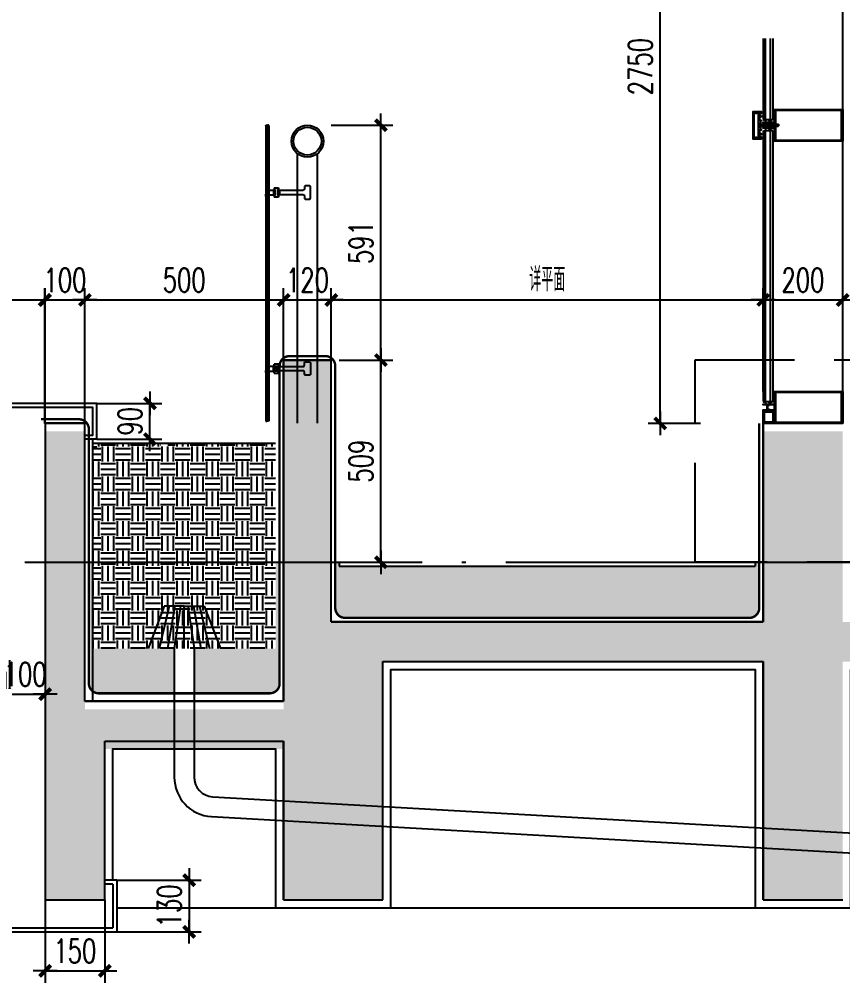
# Model space of a CAD drawing. Extents: x 1980812 to 2578970, y -669191 to 284498.
# Drawn here: x 2358692 to 2360764, y -406197 to -403772 of the extents above; entities that cross this region are included whole.
import ezdxf
from ezdxf.enums import TextEntityAlignment as Align

# ---------------------------------------------------------------- set-up
doc = ezdxf.new("R2010")
doc.units = 0
doc.header["$LTSCALE"] = 1000
doc.header["$MEASUREMENT"] = 0
for name, pattern in [('CENTER', [2, 1.25, -0.25, 0.25, -0.25]), ('DASH', [0.35, 0.25, -0.1]), ('DOTE', [2.42, 2, -0.2, 0.02, -0.2]), ('HIDDEN', [0.375, 0.25, -0.125]), ('HIDDEN2', [0.1875, 0.125, -0.0625])]:
    doc.linetypes.add(name, pattern=pattern)
for name, color, linetype in [('A-SECT-MCUT', 1, 'Continuous'), ('A-SECT-MCUT-FINE', 137, 'Continuous'), ('DIM_IDEN', 3, 'Continuous'), ('dote', 1, 'DOTE'), ('ELEV-4-RAIL', 251, 'Continuous'), ('SF', 1, 'Continuous'), ('TEXT', 7, 'Continuous'), ('WALL', 4, 'Continuous'), ('WINDOW', 2, 'Continuous'), ('可见看线', 63, 'Continuous'), ('柱墙填充', 181, 'Continuous'), ('栏杆', 143, 'Continuous'), ('详细标注', 231, 'Continuous'), ('铝板', 31, 'Continuous'), ('防水卷材', 6, 'DASH'), ('面层', 31, 'Continuous')]:
    doc.layers.add(name, color=color, linetype=linetype)
doc.styles.add('DIM_FONT', font='SIMPLEX', dxfattribs={"width": 0.7, "bigfont": 'GBCBIG'})
doc.styles.add('ROMANS', font='simplex_.ttf', dxfattribs={"width": 0.8, "height": 500})
doc.dimstyles.new('DIMN20', dxfattribs={"dimscale": 0.2, "dimtxt": 300, "dimasz": 1, "dimexe": 150, "dimexo": 0, "dimgap": 100, "dimtad": 1, "dimdec": 0, "dimzin": 0, "dimdsep": 46, "dimtxsty": 'DIM_FONT', "dimblk1": '_DIMX', "dimblk2": '_DIMX', "dimsah": 1, "dimcen": 0.09, "dimclrd": 256, "dimclre": 256, "dimclrt": 7, "dimadec": 0, "dimazin": 0, "dimtfac": 1, "dimtdec": 0, "dimtix": 1, "dimtmove": 2, "dimatfit": 3, "dimldrblk": '_DIMX', "dimfxl": 150, "dimtolj": 1, "dimtzin": 0, "dimarcsym": 0})

# ---------------------------------------------------------------- blocks, each defined once
blk = doc.blocks.new('M5x45_Pan')
at = {"color": 8, "linetype": 'HIDDEN'}
for p, q in [((0, 1.9), (45, 1.9)), ((44.4, -2.5), (44.4, 2.5)), ((0, -1.9), (45, -1.9))]:
    blk.add_line(p, q, dxfattribs=at)
at = {"color": 0, "linetype": 'ByBlock'}
blk.add_lwpolyline([(-1.4, -4.8), (0, -4.8), (0, 4.7), (-1.4, 4.7, 0.228537), (-2.2, 4.4, 0.349288), (-2.2, -4.4, 0.228537)], format="xyb", close=True, dxfattribs=at)
at = {"color": 8, "linetype": 'HIDDEN2'}
blk.add_lwpolyline([(-3.7, 0.7), (-1.8, 0.7), (-1.8, -0.8), (-3.7, -0.8)], dxfattribs=at)
at = {"color": 8, "linetype": 'ByBlock'}
blk.add_lwpolyline([(0, 2.5), (44.4, 2.5), (45, 1.9), (45, -1.9), (44.4, -2.5), (0, -2.5)], dxfattribs=at)
at = {"layer": 'TEXT', "color": 8, "linetype": 'CENTER'}
blk.add_line((48, 0), (-6.7, 0), dxfattribs=at)
at = {"layer": 'Defpoints', "color": 8, "style": 'ROMANS', "width": 0.8}
blk.add_text('M5x45', height=1, rotation=90, dxfattribs=at).set_placement((-1, 0), align=Align.MIDDLE)
blk = doc.blocks.new('_DIMX')
blk.add_line((-150, 0), (150, 0))
at = {"const_width": 50}
blk.add_lwpolyline([(-70, -70), (70, 70)], dxfattribs=at)
blk = doc.blocks.new('*D2724')
at = {"layer": 'Defpoints', "color": 0, "transparency": 16777216}
for p in [(2359497.3, -404629.5, 0), (2359602.1, -404629.5, 0), (2359497.3, -405138.5, 0)]:
    blk.add_point(p, dxfattribs=at)
at = {"layer": '详细标注', "lineweight": -2, "transparency": 16777216}
for p, q in [((2359497.3, -404629.5, 0), (2359632.1, -404629.5, 0)), ((2359602.1, -405138.3, 0), (2359602.1, -404629.7, 0)), ((2359497.3, -405138.5, 0), (2359632.1, -405138.5, 0))]:
    blk.add_line(p, q, dxfattribs=at)
at = {"layer": '详细标注', "lineweight": -2, "transparency": 16777216, "xscale": 0.2, "yscale": 0.2, "zscale": 0.2}
for p, rotation in [((2359602.1, -404629.5, 0), 90), ((2359602.1, -405138.5, 0), 270)]:
    blk.add_blockref('_DIMX', p, dxfattribs=dict(at, rotation=rotation))
at = {"layer": '详细标注', "color": 7, "transparency": 16777216, "insert": (2359552.1, -404884, 0), "char_height": 60, "attachment_point": 5, "rotation": 90, "style": 'DIM_FONT'}
blk.add_mtext('\\A1;509', dxfattribs=at)
blk = doc.blocks.new('*D2513')
at = {"layer": 'Defpoints', "color": 0, "transparency": 16777216}
for p in [(2359477.3, -404038.5, 0), (2359602.1, -404038.5, 0), (2359497.3, -404629.5, 0)]:
    blk.add_point(p, dxfattribs=at)
at = {"layer": '详细标注', "lineweight": -2, "transparency": 16777216}
for p, q in [((2359477.3, -404038.5, 0), (2359632.1, -404038.5, 0)), ((2359602.1, -404629.3, 0), (2359602.1, -404038.7, 0)), ((2359497.3, -404629.5, 0), (2359632.1, -404629.5, 0))]:
    blk.add_line(p, q, dxfattribs=at)
at = {"layer": '详细标注', "lineweight": -2, "transparency": 16777216, "xscale": 0.2, "yscale": 0.2, "zscale": 0.2}
for p, rotation in [((2359602.1, -404038.5, 0), 90), ((2359602.1, -404629.5, 0), 270)]:
    blk.add_blockref('_DIMX', p, dxfattribs=dict(at, rotation=rotation))
at = {"layer": '详细标注', "color": 7, "transparency": 16777216, "insert": (2359552.1, -404334, 0), "char_height": 60, "attachment_point": 5, "rotation": 90, "style": 'DIM_FONT'}
blk.add_mtext('\\A1;591', dxfattribs=at)
blk = doc.blocks.new('*D2725')
at = {"layer": 'Defpoints', "color": 0, "transparency": 16777216}
for p in [(2358857.3, -404478.2, 0), (2358757.3, -404788.5, 0), (2358857.3, -404788.5, 0)]:
    blk.add_point(p, dxfattribs=at)
at = {"layer": '详细标注', "lineweight": -2, "transparency": 16777216}
for p, q in [((2358757.3, -404788.5, 0), (2358757.3, -404448.2, 0)), ((2358857.3, -404788.5, 0), (2358857.3, -404448.2, 0)), ((2358757.1, -404478.2, 0), (2358756.9, -404478.2, 0)), ((2358757.3, -404478.2, 0), (2358857.3, -404478.2, 0)), ((2358857.5, -404478.2, 0), (2358857.7, -404478.2, 0))]:
    blk.add_line(p, q, dxfattribs=at)
at = {"layer": '详细标注', "lineweight": -2, "transparency": 16777216, "xscale": 0.2, "yscale": 0.2, "zscale": 0.2}
blk.add_blockref('_DIMX', (2358757.3, -404478.2, 0), dxfattribs=at)
at = {"layer": '详细标注', "lineweight": -2, "transparency": 16777216, "xscale": 0.2, "yscale": 0.2, "zscale": 0.2, "rotation": 180}
blk.add_blockref('_DIMX', (2358857.3, -404478.2, 0), dxfattribs=at)
at = {"layer": '详细标注', "color": 7, "transparency": 16777216, "insert": (2358807.3, -404428.2, 0), "char_height": 60, "attachment_point": 5, "style": 'DIM_FONT'}
blk.add_mtext('\\A1;100', dxfattribs=at)
blk = doc.blocks.new('*D2726')
at = {"layer": 'Defpoints', "color": 0, "transparency": 16777216}
for p in [(2359357.3, -404478.2, 0), (2359357.3, -404629.5, 0), (2358857.3, -404788.5, 0)]:
    blk.add_point(p, dxfattribs=at)
at = {"layer": '详细标注', "lineweight": -2, "transparency": 16777216}
for p, q in [((2358857.3, -404788.5, 0), (2358857.3, -404448.2, 0)), ((2359357.3, -404629.5, 0), (2359357.3, -404448.2, 0)), ((2358857.5, -404478.2, 0), (2359357.1, -404478.2, 0))]:
    blk.add_line(p, q, dxfattribs=at)
at = {"layer": '详细标注', "lineweight": -2, "transparency": 16777216, "xscale": 0.2, "yscale": 0.2, "zscale": 0.2, "rotation": 180}
blk.add_blockref('_DIMX', (2358857.3, -404478.2, 0), dxfattribs=at)
at = {"layer": '详细标注', "lineweight": -2, "transparency": 16777216, "xscale": 0.2, "yscale": 0.2, "zscale": 0.2}
blk.add_blockref('_DIMX', (2359357.3, -404478.2, 0), dxfattribs=at)
at = {"layer": '详细标注', "color": 7, "transparency": 16777216, "insert": (2359107.3, -404428.2, 0), "char_height": 60, "attachment_point": 5, "style": 'DIM_FONT'}
blk.add_mtext('\\A1;500', dxfattribs=at)
blk = doc.blocks.new('*D2727')
at = {"layer": 'Defpoints', "color": 0, "transparency": 16777216}
for p in [(2359477.3, -404478.2, 0), (2359357.3, -404629.5, 0), (2359477.3, -404629.5, 0)]:
    blk.add_point(p, dxfattribs=at)
at = {"layer": '详细标注', "lineweight": -2, "transparency": 16777216}
for p, q in [((2359357.3, -404629.5, 0), (2359357.3, -404448.2, 0)), ((2359477.3, -404629.5, 0), (2359477.3, -404448.2, 0)), ((2359357.1, -404478.2, 0), (2359356.9, -404478.2, 0)), ((2359357.3, -404478.2, 0), (2359477.3, -404478.2, 0)), ((2359477.5, -404478.2, 0), (2359477.7, -404478.2, 0))]:
    blk.add_line(p, q, dxfattribs=at)
at = {"layer": '详细标注', "lineweight": -2, "transparency": 16777216, "xscale": 0.2, "yscale": 0.2, "zscale": 0.2}
blk.add_blockref('_DIMX', (2359357.3, -404478.2, 0), dxfattribs=at)
at = {"layer": '详细标注', "lineweight": -2, "transparency": 16777216, "xscale": 0.2, "yscale": 0.2, "zscale": 0.2, "rotation": 180}
blk.add_blockref('_DIMX', (2359477.3, -404478.2, 0), dxfattribs=at)
at = {"layer": '详细标注', "color": 7, "transparency": 16777216, "insert": (2359417.3, -404428.2, 0), "char_height": 60, "attachment_point": 5, "style": 'DIM_FONT'}
blk.add_mtext('\\A1;120', dxfattribs=at)
blk = doc.blocks.new('*D2516')
at = {"layer": 'Defpoints', "color": 0, "transparency": 16777216}
for p in [(2360564, -404478.2, 0), (2359477.3, -404629.5, 0), (2360564, -404708.5, 0)]:
    blk.add_point(p, dxfattribs=at)
at = {"layer": '详细标注', "lineweight": -2, "transparency": 16777216}
for p, q in [((2359477.3, -404629.5, 0), (2359477.3, -404448.2, 0)), ((2360564, -404708.5, 0), (2360564, -404448.2, 0)), ((2359477.5, -404478.2, 0), (2360563.8, -404478.2, 0))]:
    blk.add_line(p, q, dxfattribs=at)
at = {"layer": '详细标注', "lineweight": -2, "transparency": 16777216, "xscale": 0.2, "yscale": 0.2, "zscale": 0.2, "rotation": 180}
blk.add_blockref('_DIMX', (2359477.3, -404478.2, 0), dxfattribs=at)
at = {"layer": '详细标注', "lineweight": -2, "transparency": 16777216, "xscale": 0.2, "yscale": 0.2, "zscale": 0.2}
blk.add_blockref('_DIMX', (2360564, -404478.2, 0), dxfattribs=at)
at = {"layer": '详细标注', "color": 7, "transparency": 16777216, "insert": (2360020.6, -404426.6, 0), "char_height": 60, "attachment_point": 5, "style": 'DIM_FONT'}
blk.add_mtext('\\A1;详平面', dxfattribs=at)
blk = doc.blocks.new('*D2517')
at = {"layer": 'Defpoints', "color": 0, "transparency": 16777216}
for p in [(2360764, -404478.2, 0), (2360564, -404708.5, 0), (2360764, -404708.5, 0)]:
    blk.add_point(p, dxfattribs=at)
at = {"layer": '详细标注', "lineweight": -2, "transparency": 16777216}
for p, q in [((2360564, -404708.5, 0), (2360564, -404448.2, 0)), ((2360764, -404708.5, 0), (2360764, -404448.2, 0)), ((2360564.2, -404478.2, 0), (2360763.8, -404478.2, 0))]:
    blk.add_line(p, q, dxfattribs=at)
at = {"layer": '详细标注', "lineweight": -2, "transparency": 16777216, "xscale": 0.2, "yscale": 0.2, "zscale": 0.2, "rotation": 180}
blk.add_blockref('_DIMX', (2360564, -404478.2, 0), dxfattribs=at)
at = {"layer": '详细标注', "lineweight": -2, "transparency": 16777216, "xscale": 0.2, "yscale": 0.2, "zscale": 0.2}
blk.add_blockref('_DIMX', (2360764, -404478.2, 0), dxfattribs=at)
at = {"layer": '详细标注', "color": 7, "transparency": 16777216, "insert": (2360664, -404428.2, 0), "char_height": 60, "attachment_point": 5, "style": 'DIM_FONT'}
blk.add_mtext('\\A1;200', dxfattribs=at)
blk = doc.blocks.new('A$C4E184874')
at = {"layer": 'A-SECT-MCUT'}
for radius in [40, 35]:
    blk.add_circle((-50, 710), radius, dxfattribs=at)
at = {"layer": 'A-SECT-MCUT-FINE'}
for p, q in [((-75, 0), (-75, 678.8)), ((-25, 0), (-25, 678.8)), ((-150.2, 586.9), (-135.6, 586.9)), ((-135.6, 588.6), (-135.6, 573)), ((-131.2, 588.6), (-135.6, 588.6)), ((-133.4, 592.2), (-133.4, 588.6)), ((-133.4, 592.2), (-122.6, 592.2)), ((-131.2, 573), (-131.2, 588.6)), ((-125.1, 588.6), (-120.4, 588.6)), ((-125.1, 588.6), (-125.1, 573)), ((-122.6, 592.2), (-122.6, 588.6)), ((-120.4, 588.6), (-120.4, 573)), ((-120.4, 588.4), (-120.4, 587.1)), ((-150.2, 574.8), (-135.6, 574.8)), ((-131.2, 573), (-135.6, 573)), ((-133.4, 572.8), (-133.4, 573)), ((-133.4, 572.8), (-133.4, 569.4)), ((-125.6, 569.4), (-133.4, 569.4)), ((-122.6, 569.4), (-125.6, 569.4)), ((-125.1, 573), (-120.4, 573)), ((-122.6, 573), (-122.6, 569.4)), ((-120.4, 574.5), (-120.4, 573.2)), ((-125.6, 148.8), (-133.4, 148.8)), ((-133.4, 145.4), (-133.4, 148.8)), ((-122.6, 148.8), (-125.6, 148.8)), ((-122.6, 145.1), (-122.6, 148.8)), ((-131.2, 145.1), (-135.6, 145.1)), ((-131.2, 129.6), (-135.6, 129.6)), ((-133.4, 145.4), (-133.4, 145.1)), ((-133.4, 125.9), (-133.4, 129.6)), ((-133.4, 125.9), (-122.6, 125.9)), ((-131.2, 145.1), (-131.2, 129.6)), ((-125.1, 145.1), (-120.4, 145.1)), ((-125.1, 129.6), (-125.1, 145.1)), ((-125.1, 129.6), (-120.4, 129.6)), ((-122.6, 125.9), (-122.6, 129.6)), ((-120.4, 129.6), (-120.4, 145.1)), ((-120.4, 143.7), (-120.4, 145)), ((-120.4, 129.8), (-120.4, 131.1))]:
    blk.add_line(p, q, dxfattribs=at)
for points in [[(-150.2, 586.9), (-155, 590.8), (-155, 585.4)], [(-108.9, 586.2), (-120.4, 586.2)], [(-150.2, 574.8), (-155, 570.9), (-155, 576.3)], [(-120.4, 575.4), (-108.9, 575.4)], [(-120.4, 142.8), (-108.9, 142.8)], [(-108.9, 132), (-120.4, 132)]]:
    blk.add_lwpolyline(points, dxfattribs=at)
for points in [[(-109.9, 575.4), (-60.8, 575.4, -0.414214), (-57.8, 572.4), (-57.8, 567, 0.44229), (-54.8, 564), (-45.2, 564, 0.398045), (-42.3, 567), (-42.3, 594.6, 0.414214), (-45.3, 597.6), (-54.8, 597.6, 0.414214), (-57.8, 594.6), (-57.8, 589.2, -0.414214), (-60.8, 586.2), (-109.9, 586.2)], [(-109.9, 142.8), (-60.8, 142.8, 0.414214), (-57.8, 145.8), (-57.8, 151.2, -0.44229), (-54.8, 154.2), (-45.2, 154.2, -0.398045), (-42.3, 151.2), (-42.3, 123.6, -0.414214), (-45.3, 120.6), (-54.8, 120.6, -0.414214), (-57.8, 123.6), (-57.8, 129, 0.414214), (-60.8, 132), (-109.9, 132)]]:
    blk.add_lwpolyline(points, format="xyb", dxfattribs=at)
at = {"layer": 'DIM_IDEN'}
blk.add_circle((-25, 318.4), 0, dxfattribs=at)
at = {"layer": 'ELEV-4-RAIL'}
for p, q in [((-150.2, 143.4), (-135.6, 143.4)), ((-150.2, 131.3), (-135.6, 131.3)), ((-135.6, 129.6), (-135.6, 145.1))]:
    blk.add_line(p, q, dxfattribs=at)
for points in [[(-150.2, 143.4), (-155, 147.3), (-155, 141.9)], [(-150.2, 131.3), (-155, 127.4), (-155, 132.8)]]:
    blk.add_lwpolyline(points, dxfattribs=at)
at = {"layer": 'WINDOW'}
for p, q in [((-155, 749.4), (-154.4, 750)), ((-155, 749.4), (-155, 5.9)), ((-154.4, 750), (-152, 750)), ((-152, 750), (-151.1, 749.1)), ((-150.1, 750), (-151.1, 749.1)), ((-151.1, 749.1), (-151.1, 6.2)), ((-147.7, 750), (-150.1, 750)), ((-147.1, 749.4), (-147.7, 750)), ((-147.1, 749.4), (-147.1, 5.9)), ((-155, 5.9), (-154.4, 5.3)), ((-154.4, 5.3), (-152, 5.3)), ((-152, 5.3), (-151.1, 6.2)), ((-150.1, 5.3), (-151.1, 6.2)), ((-147.7, 5.3), (-150.1, 5.3)), ((-147.1, 5.9), (-147.7, 5.3))]:
    blk.add_line(p, q, dxfattribs=at)
blk = doc.blocks.new('*D2607')
at = {"layer": 'Defpoints', "color": 0, "transparency": 16777216}
for p in [(2358756.3, -404478.2), (2358456.1, -404789.1, 0), (2358756.3, -404789.1, 0)]:
    blk.add_point(p, dxfattribs=at)
at = {"layer": '详细标注', "lineweight": -2, "transparency": 16777216}
for p, q in [((2358456.1, -404789.1), (2358456.1, -404448.2)), ((2358756.3, -404789.1), (2358756.3, -404448.2)), ((2358456.3, -404478.2), (2358756.1, -404478.2))]:
    blk.add_line(p, q, dxfattribs=at)
at = {"layer": '详细标注', "lineweight": -2, "transparency": 16777216, "xscale": 0.2, "yscale": 0.2, "zscale": 0.2, "rotation": 180}
blk.add_blockref('_DIMX', (2358456.1, -404478.2), dxfattribs=at)
at = {"layer": '详细标注', "lineweight": -2, "transparency": 16777216, "xscale": 0.2, "yscale": 0.2, "zscale": 0.2}
blk.add_blockref('_DIMX', (2358756.3, -404478.2), dxfattribs=at)
at = {"layer": '详细标注', "color": 7, "transparency": 16777216, "insert": (2358606.2, -404428.2), "char_height": 60, "attachment_point": 5, "style": 'DIM_FONT'}
blk.add_mtext('\\A1;300', dxfattribs=at)
blk = doc.blocks.new('*D2140')
at = {"layer": 'Defpoints', "color": 0, "transparency": 16777216}
for p in [(2360304.8, -402992.7), (2360406.5, -402992.7, 0), (2360406.5, -404788.9, 0)]:
    blk.add_point(p, dxfattribs=at)
at = {"layer": '详细标注', "lineweight": -2, "transparency": 16777216}
for p, q in [((2360406.5, -402992.7), (2360274.8, -402992.7)), ((2360304.8, -404788.7), (2360304.8, -402992.9)), ((2360406.5, -404788.9), (2360274.8, -404788.9))]:
    blk.add_line(p, q, dxfattribs=at)
at = {"layer": '详细标注', "lineweight": -2, "transparency": 16777216, "xscale": 0.2, "yscale": 0.2, "zscale": 0.2}
for p, rotation in [((2360304.8, -402992.7), 90), ((2360304.8, -404788.9), 270)]:
    blk.add_blockref('_DIMX', p, dxfattribs=dict(at, rotation=rotation))
at = {"layer": '详细标注', "color": 7, "transparency": 16777216, "insert": (2360254.8, -403890.8), "char_height": 60, "attachment_point": 5, "rotation": 90, "style": 'DIM_FONT'}
blk.add_mtext('\\A1;2750', dxfattribs=at)
blk = doc.blocks.new('*D2619')
at = {"layer": 'Defpoints', "color": 0, "transparency": 16777216}
for p in [(2358937.3, -405938.5, 0), (2358937.3, -406068.5), (2359119.7, -406068.5)]:
    blk.add_point(p, dxfattribs=at)
at = {"layer": '详细标注', "lineweight": -2, "transparency": 16777216}
for p, q in [((2358937.3, -405938.5), (2359149.7, -405938.5)), ((2359119.7, -405938.3), (2359119.7, -405938.1)), ((2359119.7, -405938.5), (2359119.7, -406068.5)), ((2358937.3, -406068.5), (2359149.7, -406068.5)), ((2359119.7, -406068.7), (2359119.7, -406068.9))]:
    blk.add_line(p, q, dxfattribs=at)
at = {"layer": '详细标注', "lineweight": -2, "transparency": 16777216, "xscale": 0.2, "yscale": 0.2, "zscale": 0.2}
for p, rotation in [((2359119.7, -405938.5), 270), ((2359119.7, -406068.5), 90)]:
    blk.add_blockref('_DIMX', p, dxfattribs=dict(at, rotation=rotation))
at = {"layer": '详细标注', "color": 7, "transparency": 16777216, "insert": (2359069.7, -406003.5), "char_height": 60, "attachment_point": 5, "rotation": 90, "style": 'DIM_FONT'}
blk.add_mtext('\\A1;130', dxfattribs=at)
blk = doc.blocks.new('*D2620')
at = {"layer": 'Defpoints', "color": 0, "transparency": 16777216}
for p in [(2358657.3, -405414.4), (2358757.3, -405414.4, 0), (2358757.3, -405470.4)]:
    blk.add_point(p, dxfattribs=at)
at = {"layer": '详细标注', "lineweight": -2, "transparency": 16777216}
for p, q in [((2358657.3, -405414.4), (2358657.3, -405500.4)), ((2358757.3, -405414.4), (2358757.3, -405500.4)), ((2358657.1, -405470.4), (2358656.9, -405470.4)), ((2358657.3, -405470.4), (2358757.3, -405470.4)), ((2358757.5, -405470.4), (2358757.7, -405470.4))]:
    blk.add_line(p, q, dxfattribs=at)
at = {"layer": '详细标注', "lineweight": -2, "transparency": 16777216, "xscale": 0.2, "yscale": 0.2, "zscale": 0.2}
blk.add_blockref('_DIMX', (2358657.3, -405470.4), dxfattribs=at)
at = {"layer": '详细标注', "lineweight": -2, "transparency": 16777216, "xscale": 0.2, "yscale": 0.2, "zscale": 0.2, "rotation": 180}
blk.add_blockref('_DIMX', (2358757.3, -405470.4), dxfattribs=at)
at = {"layer": '详细标注', "color": 7, "transparency": 16777216, "insert": (2358707.3, -405420.4), "char_height": 60, "attachment_point": 5, "style": 'DIM_FONT'}
blk.add_mtext('\\A1;100', dxfattribs=at)
blk = doc.blocks.new('*D2621')
at = {"layer": 'Defpoints', "color": 0, "transparency": 16777216}
for p in [(2358887.3, -404738.5), (2359021, -404738.5), (2358887.3, -404828.5)]:
    blk.add_point(p, dxfattribs=at)
at = {"layer": '详细标注', "lineweight": -2, "transparency": 16777216}
for p, q in [((2358887.3, -404738.5), (2359051, -404738.5)), ((2359021, -404738.3), (2359021, -404738.1)), ((2359021, -404828.5), (2359021, -404738.5)), ((2358887.3, -404828.5), (2359051, -404828.5)), ((2359021, -404828.7), (2359021, -404828.9))]:
    blk.add_line(p, q, dxfattribs=at)
at = {"layer": '详细标注', "lineweight": -2, "transparency": 16777216, "xscale": 0.2, "yscale": 0.2, "zscale": 0.2}
for p, rotation in [((2359021, -404738.5), 270), ((2359021, -404828.5), 90)]:
    blk.add_blockref('_DIMX', p, dxfattribs=dict(at, rotation=rotation))
at = {"layer": '详细标注', "color": 7, "transparency": 16777216, "insert": (2358971, -404783.5), "char_height": 60, "attachment_point": 5, "rotation": 90, "style": 'DIM_FONT'}
blk.add_mtext('\\A1;90', dxfattribs=at)
blk = doc.blocks.new('*D2637')
at = {"layer": 'Defpoints', "color": 0, "transparency": 16777216}
for p in [(2358757.3, -405988.5, 0), (2358907.3, -405988.5, 0), (2358907.3, -406166.8)]:
    blk.add_point(p, dxfattribs=at)
at = {"layer": '详细标注', "lineweight": -2, "transparency": 16777216}
for p, q in [((2358757.3, -405988.5), (2358757.3, -406196.8)), ((2358907.3, -405988.5), (2358907.3, -406196.8)), ((2358757.5, -406166.8), (2358907.1, -406166.8))]:
    blk.add_line(p, q, dxfattribs=at)
at = {"layer": '详细标注', "lineweight": -2, "transparency": 16777216, "xscale": 0.2, "yscale": 0.2, "zscale": 0.2, "rotation": 180}
blk.add_blockref('_DIMX', (2358757.3, -406166.8), dxfattribs=at)
at = {"layer": '详细标注', "lineweight": -2, "transparency": 16777216, "xscale": 0.2, "yscale": 0.2, "zscale": 0.2}
blk.add_blockref('_DIMX', (2358907.3, -406166.8), dxfattribs=at)
at = {"layer": '详细标注', "color": 7, "transparency": 16777216, "insert": (2358832.3, -406116.8), "char_height": 60, "attachment_point": 5, "style": 'DIM_FONT'}
blk.add_mtext('\\A1;150', dxfattribs=at)

msp = doc.modelspace()

# ---------------------------------------------------------------- hatches: boundary and pattern name
at = {"layer": '柱墙填充'}
h = msp.add_hatch(dxfattribs=at)
h.set_pattern_fill('钢筋混凝土', color=256, scale=20)
h.set_pattern_definition([(45, (-559758.534, 523674.67), (-35.3553391, 35.3553391), []), (50, (-559758.53, 523674.67), (143.4520365, -12.550427), [15, -165]), (355, (-559758.53, 523674.67), (-27.750267, 150.438427), [12, -132]), (100.4514, (-559746.58, 523673.62), (115.7018763, 137.8879084), [12.748038, -140.2284224]), (46.1842, (-559758.53, 523714.67), (213.44821, -33.103803), [22.5, -247.5]), (96.6356, (-559740.75, 523711.9), (186.932541, 194.823574), [19.122058, -210.3426]), (351.1842, (-559758.53, 523714.67), (186.932389, 194.82372), [18, -198]), (21, (-559738.53, 523704.67), (119.3814104, -80.523778), [15, -165]), (326, (-559738.53, 523704.67), (48.6630664, 145.030009), [12, -132]), (71.4514, (-559728.59, 523697.96), (168.044526, 64.5060993), [12.748038, -140.2284224]), (37.5, (-559758.534, 523674.67), (2.4319711, 66.5787708), [0, -130.4, 0, -134, 0, -132.5]), (7.5, (-559758.534, 523674.67), (52.6139075, 78.8823424), [0, -76.4, 0, -127.4, 0, -50.5]), (327.5, (-559803.134, 523674.67), (106.7644872, -4.51097435), [0, -50, 0, -156, 0, -207]), (317.5, (-559823.13, 523674.67), (116.637234, 20.0209965), [0, -65, 0, -103.6, 0, -147])])
h.paths.add_polyline_path([(2359607.3, -405388.5), (2360564, -405388.5), (2360564, -405988.5), (2360764, -405988.5), (2360764, -405388.5), (2361364, -405388.5), (2361364, -405988.5), (2361764, -405988.5), (2361764, -405388.5), (2362411.4, -405388.5), (2362411.4, -405288.5), (2360764, -405288.5), (2360764, -404808.5), (2360564, -404808.5), (2360564, -405288.5), (2359477.3, -405288.5), (2359477.3, -404629.5), (2359357.3, -404629.5), (2359357.3, -405508.5), (2358857.3, -405508.5), (2358857.3, -404808.5), (2358757.3, -404808.5), (2358757.3, -405988.5), (2358907.3, -405988.5), (2358907.3, -405608.5), (2359357.3, -405608.5), (2359357.3, -405988.5), (2359607.3, -405988.5)])
h = msp.add_hatch(dxfattribs=at)
h.set_pattern_fill('土壤', color=252, scale=10)
h.set_pattern_definition([(0, (-560365.276, 523694.67), (37.5, 37.5), [37.5, -37.5]), (0, (-560365.276, 523708.73), (37.5, 37.5), [37.5, -37.5]), (0, (-560365.276, 523722.794), (37.5, 37.5), [37.5, -37.5]), (90, (-560360.59, 523727.48), (-37.5, 37.5), [37.5, -37.5]), (90, (-560346.526, 523727.48), (-37.5, 37.5), [37.5, -37.5]), (90, (-560332.464, 523727.48), (-37.5, 37.5), [37.5, -37.5])])
h.paths.add_polyline_path([(2359337.3, -405138.5), (2358877.3, -405138.5), (2358877.3, -405355.7), (2359337.3, -405355.7)])
edge = h.paths.add_edge_path()
edge.add_line((2358887.3, -404838.5), (2358887.3, -404848.5))
edge.add_line((2358887.3, -404848.5), (2358877.3, -404848.5))
edge.add_line((2358877.3, -404848.5), (2358877.3, -405138.5))
edge.add_line((2358877.3, -405138.5), (2359337.3, -405138.5))
edge.add_line((2359337.3, -405138.5), (2359337.3, -404838.5))
edge.add_line((2359337.3, -404838.5), (2359067.3, -404838.5))
edge.add_arc((2359057.3, -404838.5), 10, 180, 360, ccw=False)
edge.add_line((2359047.3, -404838.5), (2358887.3, -404838.5))
h = msp.add_hatch(dxfattribs=at)
h.set_pattern_fill('混凝土', color=256, scale=10)
h.set_pattern_definition([(50, (2370704.01, -519038), (71.726018, -6.275213), [7.5, -82.5]), (355, (2370704.01, -519038), (-13.875133, 75.219213), [6, -66]), (100.4514, (2370709.99, -519038.525), (57.85094, 68.943954), [6.37402, -70.11421]), (46.1842, (2370704.01, -519018), (106.724105, -16.5519), [11.25, -123.75]), (96.6356, (2370712.9, -519019.38), (93.46627, 97.41179), [9.56103, -105.1713]), (351.1842, (2370704.01, -519018), (93.46619, 97.41186), [9, -99]), (21, (2370714.01, -519023), (59.690705, -40.26189), [7.5, -82.5]), (326, (2370714.01, -519023), (24.331533, 72.515005), [6, -66]), (71.4514, (2370718.985, -519026.36), (84.022263, 32.25305), [6.37402, -70.11421]), (37.5, (2370704.01, -519038.003), (1.2159855, 33.2893854), [0, -65.2, 0, -67, 0, -66.25]), (7.5, (2370704.01, -519038.003), (26.306954, 39.441171), [0, -38.2, 0, -63.7, 0, -25.25]), (327.5, (2370681.71, -519038.003), (53.3822436, -2.255487), [0, -25, 0, -78, 0, -103.5]), (317.5, (2370671.71, -519038.003), (58.318617, 10.010498), [0, -32.5, 0, -51.8, 0, -73.5])])
h.paths.add_polyline_path([(2359082.3, -405468.4), (2359082.3, -405355.7), (2358877.3, -405355.7), (2358877.3, -405138.5), (2358867.3, -405138.5), (2358867.3, -405443.4, 0.414214), (2358892.3, -405468.4)])
h.paths.add_polyline_path([(2359322.3, -405468.4, 0.414214), (2359347.3, -405443.4), (2359347.3, -405138.5), (2359337.3, -405138.5), (2359337.3, -405355.7), (2359132.3, -405355.7), (2359132.3, -405468.4)])
h.paths.add_polyline_path([(2360529, -405278.5, 0.414214), (2360554, -405253.5), (2360554, -405138.5), (2360544, -405138.5), (2360544, -405148.5), (2359497.3, -405148.5), (2359497.3, -405138.5), (2359487.3, -405138.5), (2359487.3, -405253.5, 0.414214), (2359512.3, -405278.5)])

# ---------------------------------------------------------------- linework, layer by layer
at = {"layer": 'A-SECT-MCUT'}
for points in [[(2360558.5, -404073.5), (2360539, -404073.5), (2360539, -404003.5), (2360558.5, -404003.5, -0.414214), (2360559, -404004), (2360559, -404004.3, -0.351524), (2360558.6, -404004.8), (2360554.8, -404005.6, -0.256425), (2360554.3, -404005.5), (2360553.7, -404004.8, 0.198912), (2360553.3, -404004.7), (2360547.5, -404004.7, 0.414214), (2360547, -404005.2), (2360547, -404008.2, -0.414214), (2360546.5, -404008.7), (2360546, -404008.7, -0.414214), (2360545.5, -404008.2), (2360545.5, -404005.2, 0.414214), (2360545, -404004.7), (2360541, -404004.7, 0.414214), (2360540.5, -404005.2), (2360540.5, -404071.8, 0.414214), (2360541, -404072.3), (2360545, -404072.3, 0.414214), (2360545.5, -404071.8), (2360545.5, -404068.8, -0.414214), (2360546, -404068.3), (2360546.5, -404068.3, -0.414214), (2360547, -404068.8), (2360547, -404071.8, 0.414214), (2360547.5, -404072.3), (2360553.3, -404072.3, 0.198912), (2360553.7, -404072.1), (2360554.3, -404071.5, -0.256425), (2360554.8, -404071.4), (2360558.6, -404072.2, -0.351524), (2360559, -404072.7), (2360559, -404073, -0.414214)], [(2360559, -404027.5, -0.414214), (2360558.5, -404028), (2360557.5, -404028, 0.414214), (2360557, -404028.5), (2360557, -404048.5, 0.414214), (2360557.5, -404049), (2360558.5, -404049, -0.414214), (2360559, -404049.5), (2360559, -404050.5, -0.414214), (2360558.5, -404051), (2360554.5, -404051), (2360554.5, -404058.7, 0.414214), (2360555, -404059.2), (2360558.5, -404059.2, -0.414214), (2360559, -404059.7), (2360559, -404062.2, -0.414214), (2360558.5, -404062.7), (2360558, -404062.7, -0.414214), (2360557.5, -404062.2), (2360557.5, -404061.7, 0.414214), (2360557, -404061.2), (2360555, -404061.2, 0.414214), (2360554.5, -404061.7), (2360554.5, -404068.7, 0.414214), (2360555, -404069.2), (2360557, -404069.2, 0.414214), (2360557.5, -404068.7), (2360557.5, -404068.2, -0.414214), (2360558, -404067.7), (2360558.5, -404067.7, -0.414214), (2360559, -404068.2), (2360559, -404071.5, -0.479811), (2360558.4, -404072), (2360554.7, -404071.1, 0.256425), (2360554.3, -404071.3), (2360553.6, -404071.9, -0.198912), (2360553.2, -404072.1), (2360550.3, -404072.1, -0.10157), (2360550.1, -404072.1), (2360547.6, -404071, -0.300021), (2360547.3, -404070.5), (2360547.3, -404069.7, -0.414214), (2360547.8, -404069.2), (2360551.5, -404069.2, 0.414214), (2360552, -404068.7), (2360552, -404062), (2360552, -404015), (2360552, -404008.2, 0.414214), (2360551.5, -404007.7), (2360547.8, -404007.7, -0.414214), (2360547.3, -404007.2), (2360547.3, -404006.4, -0.300021), (2360547.6, -404006), (2360550.1, -404004.9, -0.10157), (2360550.3, -404004.9), (2360553.2, -404004.9, -0.198912), (2360553.6, -404005), (2360554.3, -404005.7, 0.256425), (2360554.7, -404005.9), (2360558.4, -404005, -0.479811), (2360559, -404005.5), (2360559, -404008.7, -0.414214), (2360558.5, -404009.2), (2360558, -404009.2, -0.414214), (2360557.5, -404008.7), (2360557.5, -404008.2, 0.414214), (2360557, -404007.7), (2360555, -404007.7, 0.414214), (2360554.5, -404008.2), (2360554.5, -404015.2, 0.414214), (2360555, -404015.7), (2360557, -404015.7, 0.414214), (2360557.5, -404015.2), (2360557.5, -404014.7, -0.414214), (2360558, -404014.2), (2360558.5, -404014.2, -0.414214), (2360559, -404014.7), (2360559, -404017.2, -0.414214), (2360558.5, -404017.7), (2360555, -404017.7, 0.414214), (2360554.5, -404018.2), (2360554.5, -404026), (2360558.5, -404026, -0.414214), (2360559, -404026.5)]]:
    msp.add_lwpolyline(points, format="xyb", close=True, dxfattribs=at)
for points in [[(2360764, -404038.5), (2360764, -404078.5), (2360628.4, -404078.5), (2360592, -404078.5), (2360592, -404046.2), (2360575.3, -404046.2), (2360575.3, -404045.4), (2360578.8, -404044.5), (2360579.3, -404045), (2360592, -404045), (2360592, -404038.5), (2360592, -404031.9), (2360579.3, -404031.9), (2360578.8, -404032.5), (2360575.3, -404031.6), (2360575.3, -404030.7), (2360592, -404030.7), (2360592, -403998.5), (2360628.4, -403998.5), (2360764, -403998.5)], [(2360595, -404076), (2360761, -404076), (2360761, -404038.5), (2360761, -404001), (2360595, -404001)], [(2360574.7, -404043.8), (2360578.6, -404043.5), (2360579.4, -404044.6), (2360578.8, -404045), (2360578.3, -404044.5), (2360574.7, -404045.4), (2360574.7, -404046.2), (2360563.5, -404046.2), (2360563.5, -404044.7), (2360573.5, -404044.7), (2360573.5, -404032.2), (2360563.5, -404032.2), (2360563.5, -404030.7), (2360574.7, -404030.7), (2360574.7, -404031.6), (2360578.3, -404032.5), (2360578.8, -404031.9), (2360579.4, -404032.4), (2360578.6, -404033.5), (2360574.7, -404033.2)]]:
    msp.add_lwpolyline(points, close=True, dxfattribs=at)
at = {"layer": 'A-SECT-MCUT', "elevation": 0}
for points in [[(2360764, -404748.5), (2360764, -404788.5), (2360628.4, -404788.5), (2360592, -404788.5), (2360592, -404756.2), (2360575.3, -404756.2), (2360575.3, -404755.4), (2360578.8, -404754.5), (2360579.3, -404755), (2360592, -404755), (2360592, -404748.5), (2360592, -404741.9), (2360579.3, -404741.9), (2360578.8, -404742.5), (2360575.3, -404741.6), (2360575.3, -404740.7), (2360592, -404740.7), (2360592, -404708.5), (2360628.4, -404708.5), (2360764, -404708.5)], [(2360595, -404786), (2360761, -404786), (2360761, -404748.5), (2360761, -404711), (2360595, -404711)], [(2360574.7, -404753.8), (2360578.6, -404753.5), (2360579.4, -404754.6), (2360578.8, -404755), (2360578.3, -404754.5), (2360574.7, -404755.4), (2360574.7, -404756.2), (2360563.5, -404756.2), (2360563.5, -404754.7), (2360573.5, -404754.7), (2360573.5, -404742.2), (2360563.5, -404742.2), (2360563.5, -404740.7), (2360574.7, -404740.7), (2360574.7, -404741.6), (2360578.3, -404742.5), (2360578.8, -404741.9), (2360579.4, -404742.4), (2360578.6, -404743.5), (2360574.7, -404743.2)], [(2360564, -404757.2), (2360591, -404757.2), (2360591, -404788.5), (2360564, -404788.5)], [(2360567, -404760.2), (2360588, -404760.2), (2360588, -404785.5), (2360567, -404785.5)]]:
    msp.add_lwpolyline(points, close=True, dxfattribs=at)
at = {"layer": 'A-SECT-MCUT-FINE'}
for p, q in [((2360764, -404788.5, 0), (2360764, -403090.8, 0)), ((2360583, -404024.8), (2360569, -404024.8)), ((2360583, -404052.2), (2360569, -404052.2)), ((2360583, -404734.8, 0), (2360569, -404734.8, 0))]:
    msp.add_line(p, q, dxfattribs=at)
for centre in [(2360581.8, -404027.8), (2360581.8, -404049.2), (2360581.8, -404737.8, 0)]:
    msp.add_circle(centre, 2.98, dxfattribs=at)
for centre, start, end in [((2360565.2, -404027.3), 320.5682, 27.9183), ((2360565.2, -404049.7), 332.0817, 39.4318), ((2360565.2, -404737.3, 0), 320.5682, 27.9183)]:
    msp.add_arc(centre, 5.39, start, end, dxfattribs=at)
at = {"layer": 'dote', "linetype": 'DOTE', "ltscale": 0.5}
msp.add_line((2357496, -405138.5, 0), (2362411.4, -405138.5, 0), dxfattribs=at)
at = {"layer": 'WALL'}
for p, q in [((2359357.3, -405488.5, 0), (2359357.3, -404629.5, 0)), ((2359357.3, -404629.5, 0), (2359477.3, -404629.5, 0)), ((2359477.3, -404629.5, 0), (2359357.3, -404629.5, 0)), ((2359357.3, -404629.5, 0), (2359357.3, -405488.5, 0)), ((2359477.3, -405288.5, 0), (2359477.3, -404629.5, 0)), ((2359477.3, -405288.5, 0), (2359477.3, -404629.5, 0)), ((2358757.3, -404788.5, 0), (2358857.3, -404788.5, 0)), ((2358857.3, -404788.5, 0), (2358757.3, -404788.5, 0)), ((2358757.3, -404788.5, 0), (2358757.3, -405988.5, 0)), ((2358857.3, -405488.5, 0), (2358857.3, -404788.5, 0)), ((2358857.3, -405488.5, 0), (2358857.3, -404788.5, 0)), ((2360564, -405288.5, 0), (2360564, -404788.5, 0)), ((2360564, -404788.5, 0), (2360764, -404788.5, 0)), ((2360764, -404788.5, 0), (2360564, -404788.5, 0)), ((2360564, -404788.5, 0), (2360564, -405288.5, 0)), ((2359477.3, -405288.5, 0), (2360564, -405288.5, 0)), ((2360564, -405288.5, 0), (2359477.3, -405288.5, 0)), ((2359607.3, -405988.5, 0), (2359607.3, -405388.5, 0)), ((2359607.3, -405388.5, 0), (2360564, -405388.5, 0)), ((2359607.3, -405388.5, 0), (2360564, -405388.5, 0)), ((2359607.3, -405988.5, 0), (2359607.3, -405388.5, 0)), ((2360564, -405988.5, 0), (2360564, -405388.5, 0)), ((2360564, -405388.5, 0), (2360564, -405988.5, 0)), ((2358857.3, -405488.5, 0), (2359357.3, -405488.5, 0)), ((2359357.3, -405488.5, 0), (2358857.3, -405488.5, 0)), ((2358907.3, -405588.5, 0), (2359357.3, -405588.5, 0)), ((2358907.3, -405988.5, 0), (2358907.3, -405588.5, 0)), ((2358907.3, -405988.5, 0), (2358907.3, -405588.5, 0)), ((2358907.3, -405588.5, 0), (2359357.3, -405588.5, 0)), ((2359357.3, -405988.5, 0), (2359357.3, -405588.5, 0)), ((2359357.3, -405588.5, 0), (2359357.3, -405988.5, 0)), ((2358757.3, -405988.5, 0), (2358907.3, -405988.5, 0)), ((2358757.3, -405988.5, 0), (2358907.3, -405988.5, 0)), ((2359357.3, -405988.5, 0), (2359607.3, -405988.5, 0)), ((2359357.3, -405988.5, 0), (2359607.3, -405988.5, 0)), ((2360564, -405988.5, 0), (2360764, -405988.5, 0)), ((2360564, -405988.5, 0), (2360764, -405988.5, 0))]:
    msp.add_line(p, q, dxfattribs=at)
at = {"layer": 'WINDOW'}
for p, q in [((2360564, -403820.3, 0), (2360564, -404023.8, 0)), ((2360570, -404023.8, 0), (2360570, -403820.3, 0)), ((2360582, -404023.8, 0), (2360582, -403820.3, 0)), ((2360588, -403820.3, 0), (2360588, -404023.8, 0)), ((2360564, -404023.8), (2360565, -404024.8)), ((2360565, -404024.8), (2360569, -404024.8)), ((2360569, -404024.8), (2360570, -404023.8)), ((2360583, -404024.8), (2360582, -404023.8)), ((2360587, -404024.8), (2360583, -404024.8)), ((2360588, -404023.8), (2360587, -404024.8)), ((2360564, -404053.2), (2360565, -404052.2)), ((2360564, -404053.2, 0), (2360564, -404733.8, 0)), ((2360565, -404052.2), (2360569, -404052.2)), ((2360569, -404052.2), (2360570, -404053.2)), ((2360570, -404733.8, 0), (2360570, -404053.2, 0)), ((2360583, -404052.2), (2360582, -404053.2)), ((2360582, -404733.8, 0), (2360582, -404053.2, 0)), ((2360587, -404052.2), (2360583, -404052.2)), ((2360588, -404053.2), (2360587, -404052.2)), ((2360588, -404053.2, 0), (2360588, -404733.8, 0)), ((2360564, -404733.8, 0), (2360565, -404734.8, 0)), ((2360565, -404734.8, 0), (2360569, -404734.8, 0)), ((2360569, -404734.8, 0), (2360570, -404733.8, 0)), ((2360583, -404734.8, 0), (2360582, -404733.8, 0)), ((2360587, -404734.8, 0), (2360583, -404734.8, 0)), ((2360588, -404733.8, 0), (2360587, -404734.8, 0))]:
    msp.add_line(p, q, dxfattribs=at)
at = {"layer": '可见看线'}
msp.add_line((2358937.3, -406008.5, 0), (2361164, -406008.5, 0), dxfattribs=at)
at = {"layer": '详细标注', "linetype": 'DASH'}
msp.add_lwpolyline([(2360392.4, -404628.9), (2360923.8, -404628.9), (2360923.8, -405138.5), (2360392.4, -405138.5)], close=True, dxfattribs=at)
at = {"layer": '铝板'}
for p, q in [((2358887.3, -404738.5), (2358457.3, -404738.5)), ((2358887.3, -404828.5), (2358887.3, -404738.5)), ((2358887.3, -404828.5), (2358857.3, -404828.5)), ((2358887.3, -404848.5), (2358877.3, -404848.5)), ((2358937.3, -405938.5, 0), (2358907.3, -405938.5, 0)), ((2358927.3, -405948.5, 0), (2358907.3, -405948.5, 0)), ((2358927.3, -405948.5, 0), (2358927.3, -406058.5, 0)), ((2358937.3, -405938.5, 0), (2358937.3, -406068.5, 0)), ((2358937.3, -405938.5, 0), (2358937.3, -406068.5, 0)), ((2358657.3, -406068.5), (2358937.3, -406068.5))]:
    msp.add_line(p, q, dxfattribs=at)
msp.add_lwpolyline([(2358857.3, -404818.5), (2358877.3, -404818.5), (2358877.3, -404748.5), (2358467.3, -404748.5), (2358467.3, -404928.5), (2358667.3, -404928.5), (2358667.3, -406058.5), (2358927.3, -406058.5)], dxfattribs=at)
at = {"layer": '防水卷材', "ltscale": 0.3, "const_width": 6, "elevation": 0}
msp.add_lwpolyline([(2360554, -404788.5), (2360554, -405253.5, -0.414214), (2360529, -405278.5), (2359512.3, -405278.5, -0.414214), (2359487.3, -405253.5), (2359487.3, -404644.5, 0.414214), (2359462.3, -404619.5), (2359372.3, -404619.5, 0.414214), (2359347.3, -404644.5), (2359347.3, -405443.4, -0.414214), (2359322.3, -405468.4), (2358892.3, -405468.4, -0.414214), (2358867.3, -405443.4), (2358867.3, -404803.5, 0.414214), (2358842.3, -404778.5), (2358747.3, -404778.5)], format="xyb", dxfattribs=at)
at = {"layer": '面层'}
for p, q in [((2358877.3, -405488.5, 0), (2358877.3, -404828.5, 0)), ((2358877.3, -404838.5, 0), (2359337.3, -404838.5, 0)), ((2359497.3, -405138.5, 0), (2359497.3, -405148.5, 0)), ((2359497.3, -405148.5, 0), (2360544, -405148.5, 0)), ((2360544, -405138.5, 0), (2360544, -405148.5, 0)), ((2359057.1, -405249, 0), (2359016.2, -405355.7, 0)), ((2359069.1, -405249, 0), (2359043.9, -405355.7, 0)), ((2359107.3, -405249, 0), (2359057.1, -405249, 0)), ((2359084, -405249, 0), (2359065.3, -405355.7, 0)), ((2359097.8, -405249, 0), (2359082.3, -405355.7, 0)), ((2359107.3, -405355.7, 0), (2359107.3, -405249, 0)), ((2359107.3, -405249, 0), (2359157.5, -405249, 0)), ((2359107.3, -405355.7, 0), (2359107.3, -405249, 0)), ((2359116.7, -405249, 0), (2359132.3, -405355.7, 0)), ((2359130.6, -405249, 0), (2359149.2, -405355.7, 0)), ((2359145.5, -405249, 0), (2359170.6, -405355.7, 0)), ((2359157.5, -405249, 0), (2359198.3, -405355.7, 0)), ((2359082.3, -405355.7, 0), (2359082.3, -405679, 0)), ((2359132.3, -405355.7, 0), (2359132.3, -405679.1, 0)), ((2359179, -405729, 0), (2361164, -405841.4, 0)), ((2359175.7, -405778.8, 0), (2361164, -405891.5, 0))]:
    msp.add_line(p, q, dxfattribs=at)
at = {"layer": '面层', "elevation": 0}
msp.add_lwpolyline([(2358927.3, -405938.5), (2358927.3, -405608.5), (2359337.3, -405608.5), (2359337.3, -406008.5), (2359627.3, -406008.5), (2359627.3, -405408.5), (2360544, -405408.5), (2360544, -406008.5), (2360784, -406008.5), (2360784, -405408.5), (2361344, -405408.5), (2361344, -406008.5), (2361784, -406008.5), (2361784, -405408.5), (2362411.4, -405408.5)], dxfattribs=at)
at = {"layer": '面层'}
for centre, radius in [((2359182.3, -405679, 0), 100), ((2359182.3, -405679.1, 0), 50)]:
    msp.add_arc(centre, radius, 180, 266.2504, dxfattribs=at)

# ---------------------------------------------------------------- block references
at = {"layer": 'SF', "rotation": 0.0004018880973149244}
msp.add_blockref('M5x45_Pan', (2360557, -404038.5), dxfattribs=at)
at = {"layer": '栏杆'}
msp.add_blockref('A$C4E184874', (2359467.3, -404788.5, 0), dxfattribs=at)

# ---------------------------------------------------------------- dimensions: what is measured, and where the dimension line sits
at = {"layer": '详细标注'}
dim = msp.add_aligned_dim(p1=(2360406.5, -404788.9, 0), p2=(2360406.5, -402992.7, 0), distance=101.8, text='2750', dimstyle='DIMN20', dxfattribs=at)
dim.commit()
dim.dimension.update_dxf_attribs({"geometry": '*D2140', "text_midpoint": (2360254.8, -403890.8)})
for base, p1, p2, picture, middle in [((2359602.1, -404038.5, 0), (2359497.3, -404629.5, 0), (2359477.3, -404038.5, 0), '*D2513', (2359552.1, -404334, 0)), ((2359602.1, -404629.5, 0), (2359497.3, -405138.5, 0), (2359497.3, -404629.5, 0), '*D2724', (2359552.1, -404884, 0))]:
    dim = msp.add_linear_dim(base=base, p1=p1, p2=p2, angle=90, dimstyle='DIMN20', dxfattribs=at)
    dim.commit()
    dim.dimension.update_dxf_attribs({"geometry": picture, "text_midpoint": middle})
for p1, p2, distance, picture, middle in [((2358456.1, -404789.1, 0), (2358756.3, -404789.1, 0), 310.9, '*D2607', (2358606.2, -404428.2)), ((2358887.3, -404828.5), (2358887.3, -404738.5), -133.7, '*D2621', (2358971, -404783.5)), ((2358657.3, -405414.4), (2358757.3, -405414.4, 0), -56, '*D2620', (2358707.3, -405420.4)), ((2358937.3, -405938.5, 0), (2358937.3, -406068.5), 182.5, '*D2619', (2359069.7, -406003.5)), ((2358757.3, -405988.5, 0), (2358907.3, -405988.5, 0), -178.4, '*D2637', (2358832.3, -406116.8))]:
    dim = msp.add_aligned_dim(p1=p1, p2=p2, distance=distance, dimstyle='DIMN20', dxfattribs=at)
    dim.commit()
    dim.dimension.update_dxf_attribs({"geometry": picture, "text_midpoint": middle})
for base, p1, p2, picture, middle in [((2358857.3, -404478.2, 0), (2358757.3, -404788.5, 0), (2358857.3, -404788.5, 0), '*D2725', (2358807.3, -404428.2, 0)), ((2359357.3, -404478.2, 0), (2358857.3, -404788.5, 0), (2359357.3, -404629.5, 0), '*D2726', (2359107.3, -404428.2, 0)), ((2359477.3, -404478.2, 0), (2359357.3, -404629.5, 0), (2359477.3, -404629.5, 0), '*D2727', (2359417.3, -404428.2, 0)), ((2360764, -404478.2, 0), (2360564, -404708.5, 0), (2360764, -404708.5, 0), '*D2517', (2360664, -404428.2, 0))]:
    dim = msp.add_linear_dim(base=base, p1=p1, p2=p2, dimstyle='DIMN20', dxfattribs=at)
    dim.commit()
    dim.dimension.update_dxf_attribs({"geometry": picture, "text_midpoint": middle})
dim = msp.add_linear_dim(base=(2360564, -404478.2, 0), p1=(2359477.3, -404629.5, 0), p2=(2360564, -404708.5, 0), text='详平面', dimstyle='DIMN20', dxfattribs=at)
dim.commit()
dim.dimension.update_dxf_attribs({"geometry": '*D2516', "text_midpoint": (2360020.6, -404426.6, 0)})

doc.saveas('drawing.dxf')
